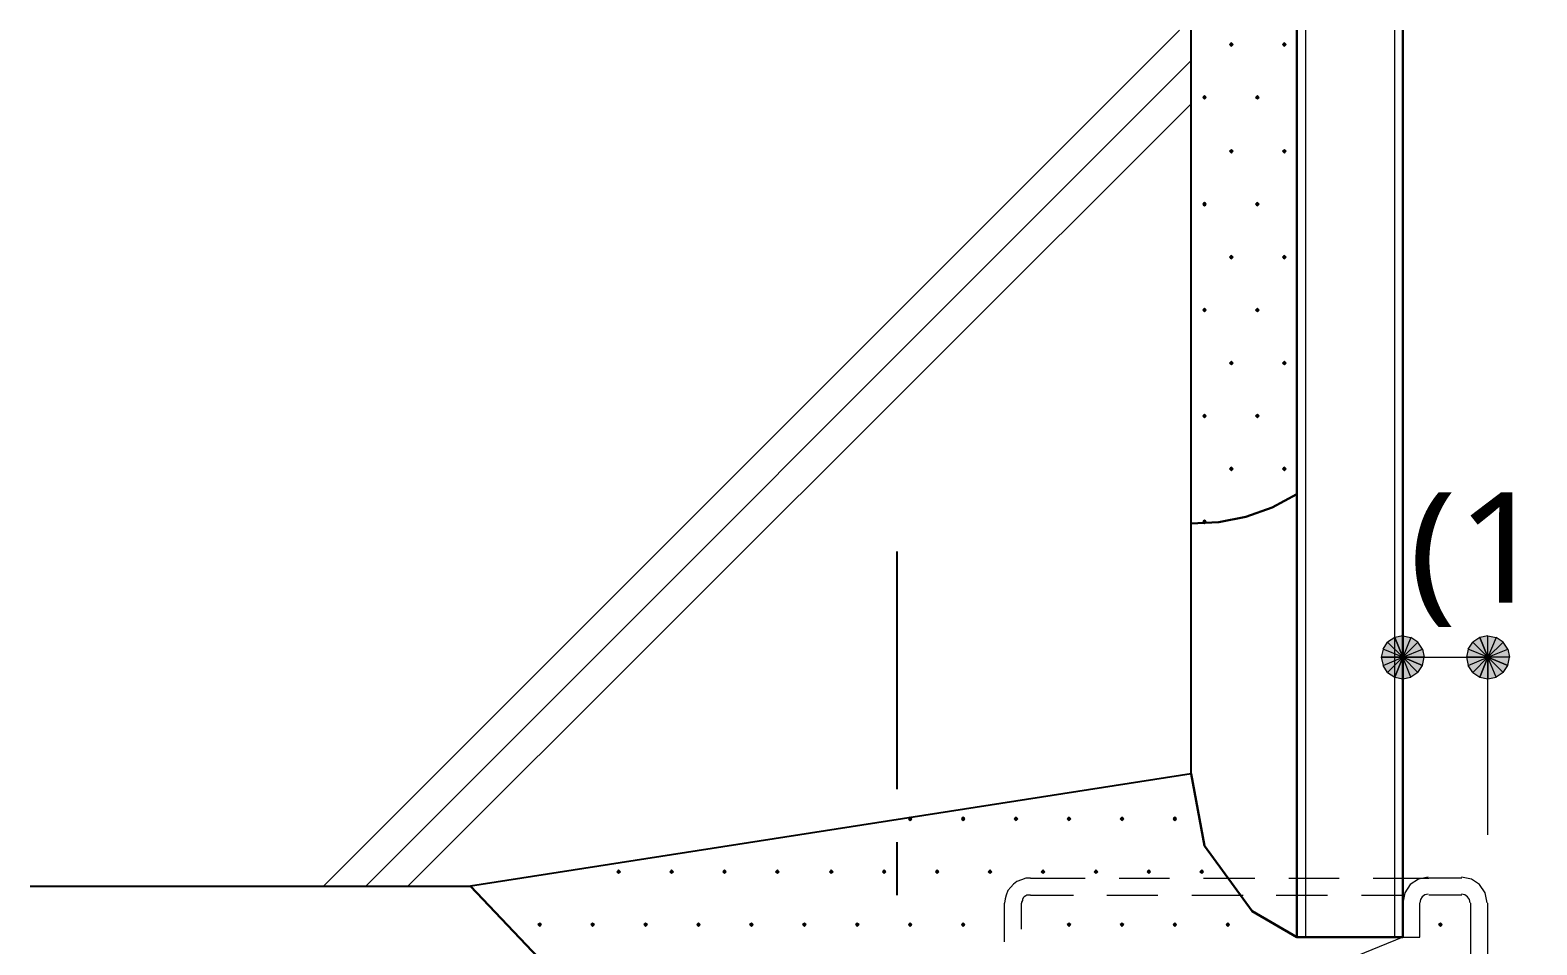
# Model space of a CAD drawing. Header units: millimetres. Extents: x 0 to 420, y 0 to 297.
# Drawn here: x 315.4 to 350.95, y 204.69 to 226.27 of the extents above; entities that cross this region are included whole.
import ezdxf
from ezdxf.enums import TextEntityAlignment as Align

# ---------------------------------------------------------------- set-up
doc = ezdxf.new("R2010")
doc.units = ezdxf.units.MM
doc.styles.add('kst32b', font='NotoSansJP-Variable.ttf')

msp = doc.modelspace()

# ---------------------------------------------------------------- hatches: boundary and pattern name
for points in [[(343.747, 225.975), (343.726, 225.954), (343.704, 225.933), (343.726, 225.912), (343.747, 225.891), (343.768, 225.912), (343.789, 225.933), (343.768, 225.954), (343.747, 225.975)], [(344.996, 225.975), (344.974, 225.954), (344.953, 225.933), (344.974, 225.912), (344.996, 225.891), (345.017, 225.912), (345.038, 225.933), (345.017, 225.954), (344.996, 225.975)], [(343.112, 224.726), (343.091, 224.705), (343.069, 224.684), (343.091, 224.663), (343.112, 224.642), (343.133, 224.663), (343.154, 224.684), (343.133, 224.705), (343.112, 224.726)], [(344.361, 224.726), (344.339, 224.705), (344.318, 224.684), (344.339, 224.663), (344.361, 224.642), (344.382, 224.663), (344.403, 224.684), (344.382, 224.705), (344.361, 224.726)], [(343.747, 223.456), (343.726, 223.435), (343.704, 223.414), (343.726, 223.393), (343.747, 223.372), (343.768, 223.393), (343.789, 223.414), (343.768, 223.435), (343.747, 223.456)], [(344.996, 223.456), (344.974, 223.435), (344.953, 223.414), (344.974, 223.393), (344.996, 223.372), (345.017, 223.393), (345.038, 223.414), (345.017, 223.435), (344.996, 223.456)], [(343.112, 222.208), (343.091, 222.187), (343.069, 222.165), (343.091, 222.144), (343.112, 222.123), (343.133, 222.144), (343.154, 222.165), (343.133, 222.187), (343.112, 222.208)], [(344.361, 222.208), (344.339, 222.187), (344.318, 222.165), (344.339, 222.144), (344.361, 222.123), (344.382, 222.144), (344.403, 222.165), (344.382, 222.187), (344.361, 222.208)], [(343.747, 220.959), (343.726, 220.938), (343.704, 220.916), (343.726, 220.895), (343.747, 220.874), (343.768, 220.895), (343.789, 220.916), (343.768, 220.938), (343.747, 220.959)], [(344.996, 220.959), (344.974, 220.938), (344.953, 220.916), (344.974, 220.895), (344.996, 220.874), (345.017, 220.895), (345.038, 220.916), (345.017, 220.938), (344.996, 220.959)], [(343.112, 219.71), (343.091, 219.689), (343.069, 219.668), (343.091, 219.646), (343.112, 219.625), (343.133, 219.646), (343.154, 219.668), (343.133, 219.689), (343.112, 219.71)], [(344.361, 219.71), (344.339, 219.689), (344.318, 219.668), (344.339, 219.646), (344.361, 219.625), (344.382, 219.646), (344.403, 219.668), (344.382, 219.689), (344.361, 219.71)], [(343.747, 218.461), (343.726, 218.44), (343.704, 218.419), (343.726, 218.398), (343.747, 218.376), (343.768, 218.398), (343.789, 218.419), (343.768, 218.44), (343.747, 218.461)], [(344.996, 218.461), (344.974, 218.44), (344.953, 218.419), (344.974, 218.398), (344.996, 218.376), (345.017, 218.398), (345.038, 218.419), (345.017, 218.44), (344.996, 218.461)], [(343.112, 217.212), (343.091, 217.191), (343.069, 217.17), (343.091, 217.149), (343.112, 217.128), (343.133, 217.149), (343.154, 217.17), (343.133, 217.191), (343.112, 217.212)], [(344.361, 217.212), (344.339, 217.191), (344.318, 217.17), (344.339, 217.149), (344.361, 217.128), (344.382, 217.149), (344.403, 217.17), (344.382, 217.191), (344.361, 217.212)], [(343.747, 215.963), (343.726, 215.942), (343.704, 215.921), (343.726, 215.9), (343.747, 215.879), (343.768, 215.9), (343.789, 215.921), (343.768, 215.942), (343.747, 215.963)], [(344.996, 215.963), (344.974, 215.942), (344.953, 215.921), (344.974, 215.9), (344.996, 215.879), (345.017, 215.9), (345.038, 215.921), (345.017, 215.942), (344.996, 215.963)], [(343.112, 214.715), (343.091, 214.693), (343.069, 214.672), (343.091, 214.651), (343.112, 214.63), (343.133, 214.651), (343.154, 214.672), (343.133, 214.693), (343.112, 214.715)], [(347.599, 211.011), (347.789, 210.968), (347.789, 211.476), (347.599, 211.011)], [(349.61, 211.011), (349.8, 210.968), (349.8, 211.476), (349.61, 211.011)], [(336.169, 207.708), (336.148, 207.687), (336.127, 207.666), (336.148, 207.645), (336.169, 207.624), (336.19, 207.645), (336.211, 207.666), (336.19, 207.687), (336.169, 207.708)], [(337.418, 207.708), (337.397, 207.687), (337.376, 207.666), (337.397, 207.645), (337.418, 207.624), (337.439, 207.645), (337.46, 207.666), (337.439, 207.687), (337.418, 207.708)], [(338.667, 207.708), (338.646, 207.687), (338.624, 207.666), (338.646, 207.645), (338.667, 207.624), (338.688, 207.645), (338.709, 207.666), (338.688, 207.687), (338.667, 207.708)], [(339.916, 207.708), (339.894, 207.687), (339.873, 207.666), (339.894, 207.645), (339.916, 207.624), (339.937, 207.645), (339.958, 207.666), (339.937, 207.687), (339.916, 207.708)], [(341.164, 207.708), (341.143, 207.687), (341.122, 207.666), (341.143, 207.645), (341.164, 207.624), (341.186, 207.645), (341.207, 207.666), (341.186, 207.687), (341.164, 207.708)], [(342.413, 207.708), (342.392, 207.687), (342.371, 207.666), (342.392, 207.645), (342.413, 207.624), (342.434, 207.645), (342.455, 207.666), (342.434, 207.687), (342.413, 207.708)], [(329.29, 206.46), (329.269, 206.438), (329.248, 206.417), (329.269, 206.396), (329.29, 206.375), (329.311, 206.396), (329.332, 206.417), (329.311, 206.438), (329.29, 206.46)], [(330.539, 206.46), (330.518, 206.438), (330.496, 206.417), (330.518, 206.396), (330.539, 206.375), (330.56, 206.396), (330.581, 206.417), (330.56, 206.438), (330.539, 206.46)], [(331.787, 206.46), (331.766, 206.438), (331.745, 206.417), (331.766, 206.396), (331.787, 206.375), (331.809, 206.396), (331.83, 206.417), (331.809, 206.438), (331.787, 206.46)], [(333.036, 206.46), (333.015, 206.438), (332.994, 206.417), (333.015, 206.396), (333.036, 206.375), (333.057, 206.396), (333.079, 206.417), (333.057, 206.438), (333.036, 206.46)], [(334.306, 206.46), (334.285, 206.438), (334.264, 206.417), (334.285, 206.396), (334.306, 206.375), (334.328, 206.396), (334.349, 206.417), (334.328, 206.438), (334.306, 206.46)], [(335.555, 206.46), (335.534, 206.438), (335.513, 206.417), (335.534, 206.396), (335.555, 206.375), (335.576, 206.396), (335.597, 206.417), (335.576, 206.438), (335.555, 206.46)], [(336.804, 206.46), (336.783, 206.438), (336.762, 206.417), (336.783, 206.396), (336.804, 206.375), (336.825, 206.396), (336.846, 206.417), (336.825, 206.438), (336.804, 206.46)], [(338.053, 206.46), (338.032, 206.438), (338.011, 206.417), (338.032, 206.396), (338.053, 206.375), (338.074, 206.396), (338.095, 206.417), (338.074, 206.438), (338.053, 206.46)], [(339.302, 206.46), (339.28, 206.438), (339.259, 206.417), (339.28, 206.396), (339.302, 206.375), (339.323, 206.396), (339.344, 206.417), (339.323, 206.438), (339.302, 206.46)], [(340.551, 206.46), (340.529, 206.438), (340.508, 206.417), (340.529, 206.396), (340.551, 206.375), (340.572, 206.396), (340.593, 206.417), (340.572, 206.438), (340.551, 206.46)], [(341.799, 206.46), (341.778, 206.438), (341.757, 206.417), (341.778, 206.396), (341.799, 206.375), (341.821, 206.396), (341.842, 206.417), (341.821, 206.438), (341.799, 206.46)], [(343.048, 206.46), (343.027, 206.438), (343.006, 206.417), (343.027, 206.396), (343.048, 206.375), (343.069, 206.396), (343.091, 206.417), (343.069, 206.438), (343.048, 206.46)], [(327.427, 205.211), (327.406, 205.19), (327.385, 205.169), (327.406, 205.147), (327.427, 205.126), (327.448, 205.147), (327.47, 205.169), (327.448, 205.19), (327.427, 205.211)], [(328.676, 205.211), (328.655, 205.19), (328.634, 205.169), (328.655, 205.147), (328.676, 205.126), (328.697, 205.147), (328.718, 205.169), (328.697, 205.19), (328.676, 205.211)], [(329.925, 205.211), (329.904, 205.19), (329.882, 205.169), (329.904, 205.147), (329.925, 205.126), (329.946, 205.147), (329.967, 205.169), (329.946, 205.19), (329.925, 205.211)], [(331.174, 205.211), (331.153, 205.19), (331.131, 205.169), (331.153, 205.147), (331.174, 205.126), (331.195, 205.147), (331.216, 205.169), (331.195, 205.19), (331.174, 205.211)], [(332.422, 205.211), (332.401, 205.19), (332.38, 205.169), (332.401, 205.147), (332.422, 205.126), (332.444, 205.147), (332.465, 205.169), (332.444, 205.19), (332.422, 205.211)], [(333.671, 205.211), (333.65, 205.19), (333.629, 205.169), (333.65, 205.147), (333.671, 205.126), (333.693, 205.147), (333.714, 205.169), (333.693, 205.19), (333.671, 205.211)], [(334.92, 205.211), (334.899, 205.19), (334.878, 205.169), (334.899, 205.147), (334.92, 205.126), (334.941, 205.147), (334.962, 205.169), (334.941, 205.19), (334.92, 205.211)], [(336.169, 205.211), (336.148, 205.19), (336.127, 205.169), (336.148, 205.147), (336.169, 205.126), (336.19, 205.147), (336.211, 205.169), (336.19, 205.19), (336.169, 205.211)], [(337.418, 205.211), (337.397, 205.19), (337.376, 205.169), (337.397, 205.147), (337.418, 205.126), (337.439, 205.147), (337.46, 205.169), (337.439, 205.19), (337.418, 205.211)], [(339.916, 205.211), (339.894, 205.19), (339.873, 205.169), (339.894, 205.147), (339.916, 205.126), (339.937, 205.147), (339.958, 205.169), (339.937, 205.19), (339.916, 205.211)], [(341.164, 205.211), (341.143, 205.19), (341.122, 205.169), (341.143, 205.147), (341.164, 205.126), (341.186, 205.147), (341.207, 205.169), (341.186, 205.19), (341.164, 205.211)], [(342.413, 205.211), (342.392, 205.19), (342.371, 205.169), (342.392, 205.147), (342.413, 205.126), (342.434, 205.147), (342.455, 205.169), (342.434, 205.19), (342.413, 205.211)], [(343.662, 205.211), (343.641, 205.19), (343.62, 205.169), (343.641, 205.147), (343.662, 205.126), (343.683, 205.147), (343.704, 205.169), (343.683, 205.19), (343.662, 205.211)], [(348.679, 205.211), (348.657, 205.19), (348.636, 205.169), (348.657, 205.147), (348.679, 205.126), (348.7, 205.147), (348.721, 205.169), (348.7, 205.19), (348.679, 205.211)]]:
    msp.add_hatch(color=7).paths.add_polyline_path(points)
h = msp.add_hatch(color=7)
h.paths.add_polyline_path([(347.599, 211.942), (347.43, 211.836), (347.789, 211.476), (347.599, 211.942)])
h.paths.add_polyline_path([(347.43, 211.836), (347.789, 211.476), (347.324, 211.667), (347.43, 211.836)])
h.paths.add_polyline_path([(347.789, 211.476), (347.324, 211.667), (347.281, 211.476), (347.789, 211.476)])
h = msp.add_hatch(color=7)
h.paths.add_polyline_path([(348.149, 211.836), (347.98, 211.942), (347.789, 211.476), (348.149, 211.836)])
h.paths.add_polyline_path([(347.98, 211.942), (347.789, 211.476), (347.789, 211.984), (347.98, 211.942)])
h.paths.add_polyline_path([(347.789, 211.476), (347.789, 211.984), (347.599, 211.942), (347.789, 211.476)])
h = msp.add_hatch(color=7)
h.paths.add_polyline_path([(349.61, 211.942), (349.441, 211.836), (349.8, 211.476), (349.61, 211.942)])
h.paths.add_polyline_path([(349.441, 211.836), (349.8, 211.476), (349.335, 211.667), (349.441, 211.836)])
h.paths.add_polyline_path([(349.8, 211.476), (349.335, 211.667), (349.292, 211.476), (349.8, 211.476)])
h = msp.add_hatch(color=7)
h.paths.add_polyline_path([(350.16, 211.836), (349.991, 211.942), (349.8, 211.476), (350.16, 211.836)])
h.paths.add_polyline_path([(349.991, 211.942), (349.8, 211.476), (349.8, 211.984), (349.991, 211.942)])
h.paths.add_polyline_path([(349.8, 211.476), (349.8, 211.984), (349.61, 211.942), (349.8, 211.476)])
h = msp.add_hatch(color=7)
h.paths.add_polyline_path([(348.255, 211.286), (348.297, 211.476), (347.789, 211.476), (348.255, 211.286)])
h.paths.add_polyline_path([(348.297, 211.476), (347.789, 211.476), (348.255, 211.667), (348.297, 211.476)])
h.paths.add_polyline_path([(347.789, 211.476), (348.255, 211.667), (348.149, 211.836), (347.789, 211.476)])
h = msp.add_hatch(color=7)
h.paths.add_polyline_path([(350.266, 211.286), (350.308, 211.476), (349.8, 211.476), (350.266, 211.286)])
h.paths.add_polyline_path([(350.308, 211.476), (349.8, 211.476), (350.266, 211.667), (350.308, 211.476)])
h.paths.add_polyline_path([(349.8, 211.476), (350.266, 211.667), (350.16, 211.836), (349.8, 211.476)])
h = msp.add_hatch(color=7)
h.paths.add_polyline_path([(347.281, 211.476), (347.324, 211.286), (347.789, 211.476), (347.281, 211.476)])
h.paths.add_polyline_path([(347.324, 211.286), (347.789, 211.476), (347.43, 211.116), (347.324, 211.286)])
h.paths.add_polyline_path([(347.789, 211.476), (347.43, 211.116), (347.599, 211.011), (347.789, 211.476)])
h = msp.add_hatch(color=7)
h.paths.add_polyline_path([(347.789, 210.968), (347.98, 211.011), (347.789, 211.476), (347.789, 210.968)])
h.paths.add_polyline_path([(347.98, 211.011), (347.789, 211.476), (348.149, 211.116), (347.98, 211.011)])
h.paths.add_polyline_path([(347.789, 211.476), (348.149, 211.116), (348.255, 211.286), (347.789, 211.476)])
h = msp.add_hatch(color=7)
h.paths.add_polyline_path([(349.292, 211.476), (349.335, 211.286), (349.8, 211.476), (349.292, 211.476)])
h.paths.add_polyline_path([(349.335, 211.286), (349.8, 211.476), (349.441, 211.116), (349.335, 211.286)])
h.paths.add_polyline_path([(349.8, 211.476), (349.441, 211.116), (349.61, 211.011), (349.8, 211.476)])
h = msp.add_hatch(color=7)
h.paths.add_polyline_path([(349.8, 210.968), (349.991, 211.011), (349.8, 211.476), (349.8, 210.968)])
h.paths.add_polyline_path([(349.991, 211.011), (349.8, 211.476), (350.16, 211.116), (349.991, 211.011)])
h.paths.add_polyline_path([(349.8, 211.476), (350.16, 211.116), (350.266, 211.286), (349.8, 211.476)])

# ---------------------------------------------------------------- linework, layer by layer
at = {"lineweight": 13}
for points in [[(322.326, 206.079), (342.519, 226.272)], [(345.504, 204.872), (345.504, 226.272)], [(347.599, 204.872), (347.599, 226.272)], [(323.321, 206.079), (342.794, 225.552)], [(324.316, 206.079), (342.794, 224.536)], [(347.789, 211.476), (349.8, 211.476)], [(349.8, 207.285), (349.8, 211.476)], [(339.005, 206.269), (338.9, 206.269), (338.794, 206.227), (338.688, 206.184), (338.603, 206.121), (338.54, 206.057), (338.476, 205.973), (338.434, 205.867), (338.413, 205.782), (338.391, 205.676)], [(339.005, 206.269), (340.296, 206.269)], [(341.101, 206.269), (342.286, 206.269)], [(343.091, 206.269), (344.297, 206.269)], [(345.101, 206.269), (346.287, 206.269)], [(347.091, 206.269), (348.403, 206.269)], [(348.393, 206.29), (348.158, 206.243), (347.966, 206.114), (347.837, 205.922), (347.789, 205.687)], [(349.187, 206.269), (348.403, 206.269)], [(349.779, 205.687), (349.732, 205.922), (349.602, 206.114), (349.411, 206.243), (349.176, 206.29)], [(339.005, 205.867), (338.963, 205.867), (338.921, 205.867), (338.9, 205.846), (338.857, 205.825), (338.836, 205.804), (338.815, 205.761), (338.815, 205.74), (338.794, 205.698), (338.794, 205.676)], [(339.005, 205.867), (340.021, 205.867)], [(340.804, 205.867), (342.011, 205.867)], [(342.815, 205.867), (344.022, 205.867)], [(344.805, 205.867), (346.012, 205.867)], [(346.816, 205.867), (347.832, 205.867)], [(348.393, 205.888), (348.314, 205.872), (348.251, 205.829), (348.207, 205.765), (348.192, 205.687)], [(349.187, 205.867), (348.403, 205.867)], [(349.377, 205.687), (349.361, 205.765), (349.318, 205.829), (349.254, 205.872), (349.176, 205.888)], [(338.391, 204.766), (338.391, 205.676)], [(338.794, 205.063), (338.794, 205.676)], [(347.789, 204.872), (348.192, 204.872), (348.192, 205.676)], [(347.789, 204.872), (347.789, 205.676)], [(349.398, 197.866), (349.398, 205.676)], [(349.8, 197.866), (349.8, 205.676)], [(347.789, 204.872), (346.498, 204.343)]]:
    msp.add_lwpolyline(points, dxfattribs=at)
at = {"lineweight": 25}
for points in [[(342.794, 208.724), (342.794, 226.272)], [(335.852, 213.974), (335.852, 208.365)], [(342.794, 208.724), (325.797, 206.079)], [(335.852, 207.116), (335.852, 205.867)], [(315.404, 206.079), (325.797, 206.079)]]:
    msp.add_lwpolyline(points, dxfattribs=at)
at = {"lineweight": 30}
for points in [[(345.292, 204.872), (345.292, 226.272)], [(347.789, 204.872), (347.789, 226.272)], [(342.79, 214.632), (343.448, 214.663), (344.091, 214.79), (344.708, 215.011), (345.289, 215.322)], [(342.794, 208.724), (343.112, 207.031)], [(343.112, 207.031), (344.234, 205.486), (345.292, 204.872)], [(325.797, 206.079), (327.978, 203.771)], [(345.292, 204.872), (347.789, 204.872)]]:
    msp.add_lwpolyline(points, dxfattribs=at)
at = {"lineweight": 0}
for points in [[(343.747, 225.975), (343.726, 225.954), (343.704, 225.933), (343.726, 225.912), (343.747, 225.891), (343.768, 225.912), (343.789, 225.933), (343.768, 225.954)], [(344.996, 225.975), (344.974, 225.954), (344.953, 225.933), (344.974, 225.912), (344.996, 225.891), (345.017, 225.912), (345.038, 225.933), (345.017, 225.954)], [(343.112, 224.726), (343.091, 224.705), (343.069, 224.684), (343.091, 224.663), (343.112, 224.642), (343.133, 224.663), (343.154, 224.684), (343.133, 224.705)], [(344.361, 224.726), (344.339, 224.705), (344.318, 224.684), (344.339, 224.663), (344.361, 224.642), (344.382, 224.663), (344.403, 224.684), (344.382, 224.705)], [(343.747, 223.456), (343.726, 223.435), (343.704, 223.414), (343.726, 223.393), (343.747, 223.372), (343.768, 223.393), (343.789, 223.414), (343.768, 223.435)], [(344.996, 223.456), (344.974, 223.435), (344.953, 223.414), (344.974, 223.393), (344.996, 223.372), (345.017, 223.393), (345.038, 223.414), (345.017, 223.435)], [(343.112, 222.208), (343.091, 222.187), (343.069, 222.165), (343.091, 222.144), (343.112, 222.123), (343.133, 222.144), (343.154, 222.165), (343.133, 222.187)], [(344.361, 222.208), (344.339, 222.187), (344.318, 222.165), (344.339, 222.144), (344.361, 222.123), (344.382, 222.144), (344.403, 222.165), (344.382, 222.187)], [(343.747, 220.959), (343.726, 220.938), (343.704, 220.916), (343.726, 220.895), (343.747, 220.874), (343.768, 220.895), (343.789, 220.916), (343.768, 220.938)], [(344.996, 220.959), (344.974, 220.938), (344.953, 220.916), (344.974, 220.895), (344.996, 220.874), (345.017, 220.895), (345.038, 220.916), (345.017, 220.938)], [(343.112, 219.71), (343.091, 219.689), (343.069, 219.668), (343.091, 219.646), (343.112, 219.625), (343.133, 219.646), (343.154, 219.668), (343.133, 219.689)], [(344.361, 219.71), (344.339, 219.689), (344.318, 219.668), (344.339, 219.646), (344.361, 219.625), (344.382, 219.646), (344.403, 219.668), (344.382, 219.689)], [(343.747, 218.461), (343.726, 218.44), (343.704, 218.419), (343.726, 218.398), (343.747, 218.376), (343.768, 218.398), (343.789, 218.419), (343.768, 218.44)], [(344.996, 218.461), (344.974, 218.44), (344.953, 218.419), (344.974, 218.398), (344.996, 218.376), (345.017, 218.398), (345.038, 218.419), (345.017, 218.44)], [(343.112, 217.212), (343.091, 217.191), (343.069, 217.17), (343.091, 217.149), (343.112, 217.128), (343.133, 217.149), (343.154, 217.17), (343.133, 217.191)], [(344.361, 217.212), (344.339, 217.191), (344.318, 217.17), (344.339, 217.149), (344.361, 217.128), (344.382, 217.149), (344.403, 217.17), (344.382, 217.191)], [(343.747, 215.963), (343.726, 215.942), (343.704, 215.921), (343.726, 215.9), (343.747, 215.879), (343.768, 215.9), (343.789, 215.921), (343.768, 215.942)], [(344.996, 215.963), (344.974, 215.942), (344.953, 215.921), (344.974, 215.9), (344.996, 215.879), (345.017, 215.9), (345.038, 215.921), (345.017, 215.942)], [(343.112, 214.715), (343.091, 214.693), (343.069, 214.672), (343.091, 214.651), (343.112, 214.63), (343.133, 214.651), (343.154, 214.672), (343.133, 214.693)], [(347.599, 211.942), (347.43, 211.836), (347.789, 211.476)], [(347.789, 211.476), (347.789, 211.984), (347.599, 211.942)], [(347.98, 211.942), (347.789, 211.476), (347.789, 211.984)], [(348.149, 211.836), (347.98, 211.942), (347.789, 211.476)], [(349.61, 211.942), (349.441, 211.836), (349.8, 211.476)], [(349.8, 211.476), (349.8, 211.984), (349.61, 211.942)], [(349.991, 211.942), (349.8, 211.476), (349.8, 211.984)], [(350.16, 211.836), (349.991, 211.942), (349.8, 211.476)], [(347.789, 211.476), (347.324, 211.667), (347.281, 211.476)], [(347.43, 211.836), (347.789, 211.476), (347.324, 211.667)], [(347.789, 211.476), (348.255, 211.667), (348.149, 211.836)], [(348.297, 211.476), (347.789, 211.476), (348.255, 211.667)], [(349.8, 211.476), (349.335, 211.667), (349.292, 211.476)], [(349.441, 211.836), (349.8, 211.476), (349.335, 211.667)], [(349.8, 211.476), (350.266, 211.667), (350.16, 211.836)], [(350.308, 211.476), (349.8, 211.476), (350.266, 211.667)], [(347.281, 211.476), (347.324, 211.286), (347.789, 211.476)], [(347.324, 211.286), (347.789, 211.476), (347.43, 211.116)], [(347.789, 211.476), (347.43, 211.116), (347.599, 211.011)], [(347.599, 211.011), (347.789, 210.968), (347.789, 211.476)], [(347.789, 210.968), (347.98, 211.011), (347.789, 211.476)], [(347.98, 211.011), (347.789, 211.476), (348.149, 211.116)], [(347.789, 211.476), (348.149, 211.116), (348.255, 211.286)], [(348.255, 211.286), (348.297, 211.476), (347.789, 211.476)], [(349.292, 211.476), (349.335, 211.286), (349.8, 211.476)], [(349.335, 211.286), (349.8, 211.476), (349.441, 211.116)], [(349.8, 211.476), (349.441, 211.116), (349.61, 211.011)], [(349.61, 211.011), (349.8, 210.968), (349.8, 211.476)], [(349.8, 210.968), (349.991, 211.011), (349.8, 211.476)], [(349.991, 211.011), (349.8, 211.476), (350.16, 211.116)], [(349.8, 211.476), (350.16, 211.116), (350.266, 211.286)], [(350.266, 211.286), (350.308, 211.476), (349.8, 211.476)], [(336.169, 207.708), (336.148, 207.687), (336.127, 207.666), (336.148, 207.645), (336.169, 207.624), (336.19, 207.645), (336.211, 207.666), (336.19, 207.687)], [(337.418, 207.708), (337.397, 207.687), (337.376, 207.666), (337.397, 207.645), (337.418, 207.624), (337.439, 207.645), (337.46, 207.666), (337.439, 207.687)], [(338.667, 207.708), (338.646, 207.687), (338.624, 207.666), (338.646, 207.645), (338.667, 207.624), (338.688, 207.645), (338.709, 207.666), (338.688, 207.687)], [(339.916, 207.708), (339.894, 207.687), (339.873, 207.666), (339.894, 207.645), (339.916, 207.624), (339.937, 207.645), (339.958, 207.666), (339.937, 207.687)], [(341.164, 207.708), (341.143, 207.687), (341.122, 207.666), (341.143, 207.645), (341.164, 207.624), (341.186, 207.645), (341.207, 207.666), (341.186, 207.687)], [(342.413, 207.708), (342.392, 207.687), (342.371, 207.666), (342.392, 207.645), (342.413, 207.624), (342.434, 207.645), (342.455, 207.666), (342.434, 207.687)], [(329.29, 206.46), (329.269, 206.438), (329.248, 206.417), (329.269, 206.396), (329.29, 206.375), (329.311, 206.396), (329.332, 206.417), (329.311, 206.438)], [(330.539, 206.46), (330.518, 206.438), (330.496, 206.417), (330.518, 206.396), (330.539, 206.375), (330.56, 206.396), (330.581, 206.417), (330.56, 206.438)], [(331.787, 206.46), (331.766, 206.438), (331.745, 206.417), (331.766, 206.396), (331.787, 206.375), (331.809, 206.396), (331.83, 206.417), (331.809, 206.438)], [(333.036, 206.46), (333.015, 206.438), (332.994, 206.417), (333.015, 206.396), (333.036, 206.375), (333.057, 206.396), (333.079, 206.417), (333.057, 206.438)], [(334.306, 206.46), (334.285, 206.438), (334.264, 206.417), (334.285, 206.396), (334.306, 206.375), (334.328, 206.396), (334.349, 206.417), (334.328, 206.438)], [(335.555, 206.46), (335.534, 206.438), (335.513, 206.417), (335.534, 206.396), (335.555, 206.375), (335.576, 206.396), (335.597, 206.417), (335.576, 206.438)], [(336.804, 206.46), (336.783, 206.438), (336.762, 206.417), (336.783, 206.396), (336.804, 206.375), (336.825, 206.396), (336.846, 206.417), (336.825, 206.438)], [(338.053, 206.46), (338.032, 206.438), (338.011, 206.417), (338.032, 206.396), (338.053, 206.375), (338.074, 206.396), (338.095, 206.417), (338.074, 206.438)], [(339.302, 206.46), (339.28, 206.438), (339.259, 206.417), (339.28, 206.396), (339.302, 206.375), (339.323, 206.396), (339.344, 206.417), (339.323, 206.438)], [(340.551, 206.46), (340.529, 206.438), (340.508, 206.417), (340.529, 206.396), (340.551, 206.375), (340.572, 206.396), (340.593, 206.417), (340.572, 206.438)], [(341.799, 206.46), (341.778, 206.438), (341.757, 206.417), (341.778, 206.396), (341.799, 206.375), (341.821, 206.396), (341.842, 206.417), (341.821, 206.438)], [(343.048, 206.46), (343.027, 206.438), (343.006, 206.417), (343.027, 206.396), (343.048, 206.375), (343.069, 206.396), (343.091, 206.417), (343.069, 206.438)], [(327.427, 205.211), (327.406, 205.19), (327.385, 205.169), (327.406, 205.147), (327.427, 205.126), (327.448, 205.147), (327.47, 205.169), (327.448, 205.19)], [(328.676, 205.211), (328.655, 205.19), (328.634, 205.169), (328.655, 205.147), (328.676, 205.126), (328.697, 205.147), (328.718, 205.169), (328.697, 205.19)], [(329.925, 205.211), (329.904, 205.19), (329.882, 205.169), (329.904, 205.147), (329.925, 205.126), (329.946, 205.147), (329.967, 205.169), (329.946, 205.19)], [(331.174, 205.211), (331.153, 205.19), (331.131, 205.169), (331.153, 205.147), (331.174, 205.126), (331.195, 205.147), (331.216, 205.169), (331.195, 205.19)], [(332.422, 205.211), (332.401, 205.19), (332.38, 205.169), (332.401, 205.147), (332.422, 205.126), (332.444, 205.147), (332.465, 205.169), (332.444, 205.19)], [(333.671, 205.211), (333.65, 205.19), (333.629, 205.169), (333.65, 205.147), (333.671, 205.126), (333.693, 205.147), (333.714, 205.169), (333.693, 205.19)], [(334.92, 205.211), (334.899, 205.19), (334.878, 205.169), (334.899, 205.147), (334.92, 205.126), (334.941, 205.147), (334.962, 205.169), (334.941, 205.19)], [(336.169, 205.211), (336.148, 205.19), (336.127, 205.169), (336.148, 205.147), (336.169, 205.126), (336.19, 205.147), (336.211, 205.169), (336.19, 205.19)], [(337.418, 205.211), (337.397, 205.19), (337.376, 205.169), (337.397, 205.147), (337.418, 205.126), (337.439, 205.147), (337.46, 205.169), (337.439, 205.19)], [(339.916, 205.211), (339.894, 205.19), (339.873, 205.169), (339.894, 205.147), (339.916, 205.126), (339.937, 205.147), (339.958, 205.169), (339.937, 205.19)], [(341.164, 205.211), (341.143, 205.19), (341.122, 205.169), (341.143, 205.147), (341.164, 205.126), (341.186, 205.147), (341.207, 205.169), (341.186, 205.19)], [(342.413, 205.211), (342.392, 205.19), (342.371, 205.169), (342.392, 205.147), (342.413, 205.126), (342.434, 205.147), (342.455, 205.169), (342.434, 205.19)], [(343.662, 205.211), (343.641, 205.19), (343.62, 205.169), (343.641, 205.147), (343.662, 205.126), (343.683, 205.147), (343.704, 205.169), (343.683, 205.19)], [(348.679, 205.211), (348.657, 205.19), (348.636, 205.169), (348.657, 205.147), (348.679, 205.126), (348.7, 205.147), (348.721, 205.169), (348.7, 205.19)]]:
    msp.add_lwpolyline(points, close=True, dxfattribs=at)

# ---------------------------------------------------------------- texts
at = {"style": 'kst32b'}
msp.add_text('(10)', height=2.5989, dxfattribs=at).set_placement((347.938, 212.767), (354.435, 212.767), align=Align.FIT)

doc.saveas('drawing.dxf')
